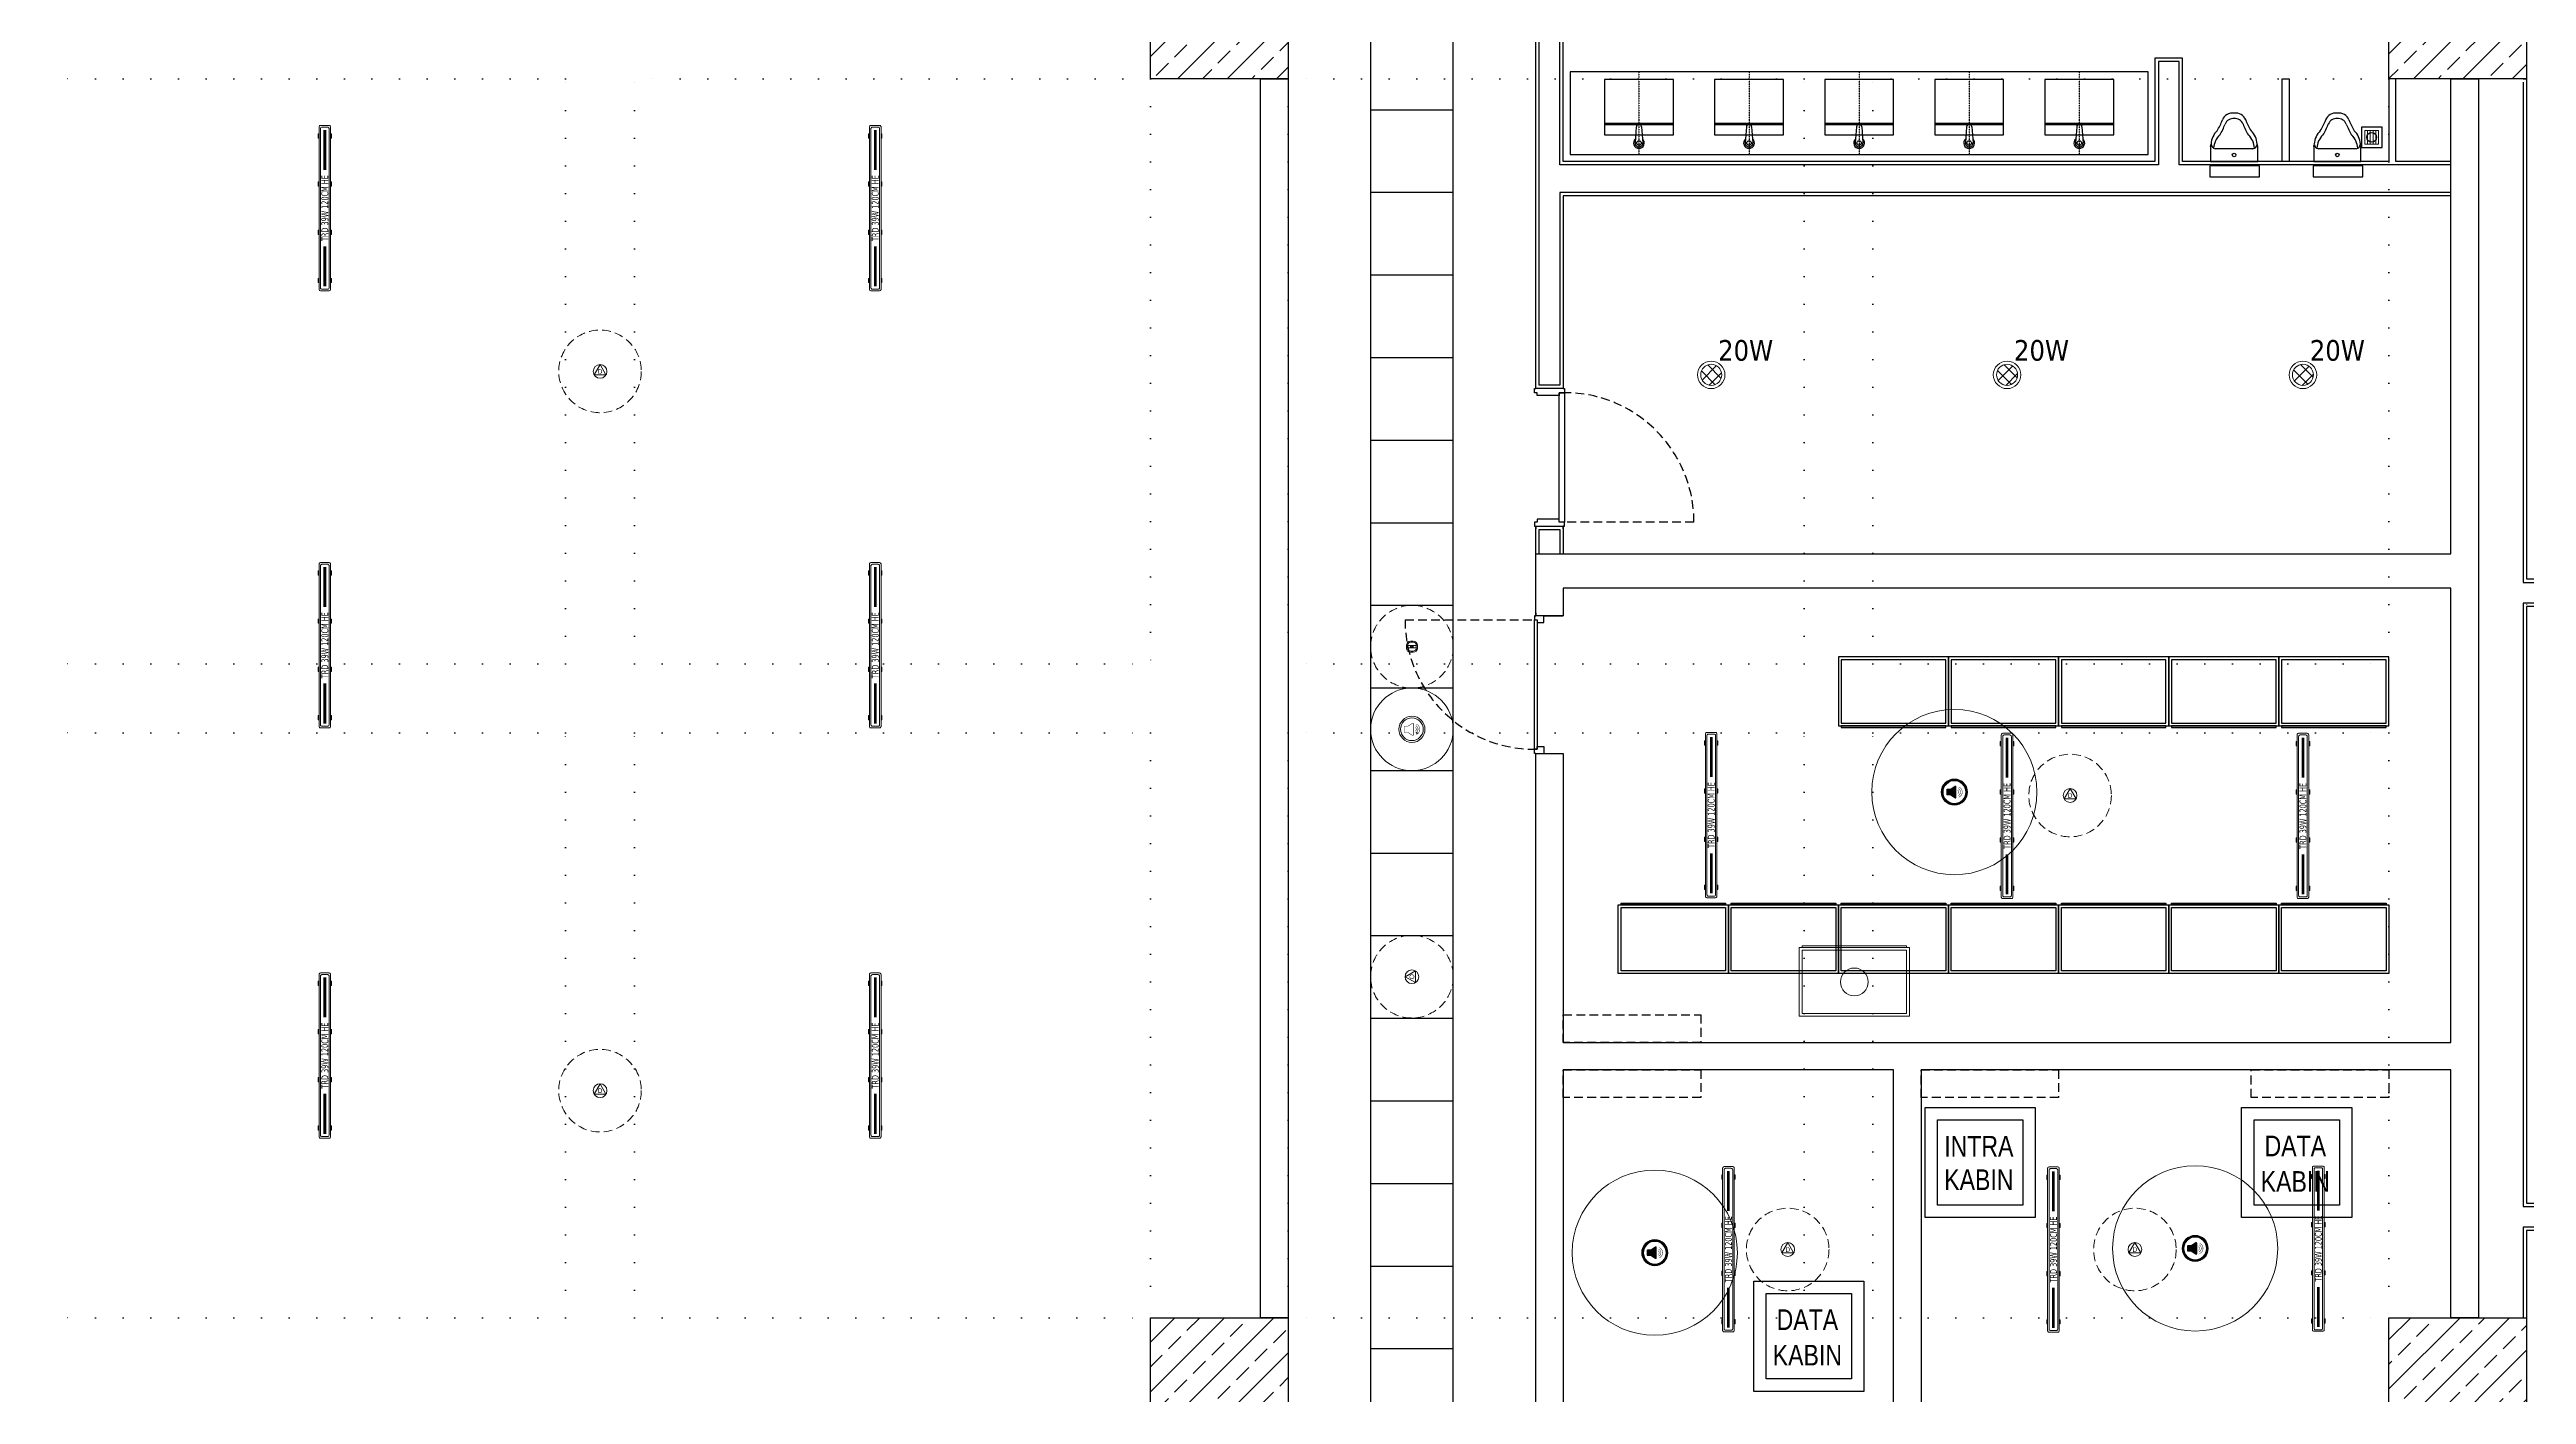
# Model space of a CAD drawing. Header units: centimetres. Extents: x 405564 to 502064, y 46284 to 60634.
# Drawn here: x 460350 to 462150, y 55077 to 56054 of the extents above; entities that cross this region are included whole.
import ezdxf
from ezdxf.enums import TextEntityAlignment as Align
from ezdxf.xclip import XClip

# ---------------------------------------------------------------- set-up
doc = ezdxf.new("R2010")
doc.units = ezdxf.units.CM
doc.header["$XCLIPFRAME"] = 0
for name, pattern in [('2.Bodrum Kat Planı Altlık$0$DASHDOT2', [0.5, 0.25, -0.125, 0, -0.125]), ('ACAD_ISO07W100', [3, 0, -3]), ('DASHED', [19.05, 12.7, -6.35]), ('DASHED2', [9.525, 6.35, -3.175]), ('DOT', [0.25, 0, -0.25]), ('HIDDEN', [9.525, 6.35, -3.175])]:
    doc.linetypes.add(name, pattern=pattern)
doc.layers.get('0').update_dxf_attribs({"color": 8, "lineweight": 9})
for name, color, linetype, lineweight in [('---___EB_draft00_ALTYAPI_helikoptermania', 8, 'Continuous', 0), ('0-KRCN-AYDINLATMA-130426', 8, 'Continuous', 9), ('0-KRCN-MİMARİ-220526', 8, 'Continuous', 9)]:
    doc.layers.add(name, color=color, linetype=linetype, lineweight=lineweight)
for name, color, linetype in [('0-KRCN-ASMATAVAN-130426', 8, 'Continuous'), ('AS_DOS_SAFT', 8, 'Continuous'), ('AS_DOS_TERAS_UST', 8, 'ACAD_ISO07W100'), ('AS_DUV_ALCIPAN_YANGINA-SUYA DAYANIMLI', 8, 'Continuous'), ('AS_DUV_GAZBETON', 8, 'Continuous'), ('AS_KAPI', 8, 'Continuous'), ('AS_KAPI_POZ', 8, 'Continuous'), ('AS_KAPI_SAC', 8, 'Continuous'), ('AS_TA_BETONARME', 5, 'Continuous'), ('AS_TA_TARAMA', 8, 'Continuous'), ('AS_TEFR_CIHAZ', 8, 'Continuous'), ('AS_TES_SUZGEC', 171, 'Continuous'), ('M_AKS_', 8, '2.Bodrum Kat Planı Altlık$0$DASHDOT2'), ('M_TFR_vitrifiye', 171, 'Continuous'), ('OU_TFR_vitrifiye', 171, 'Continuous')]:
    doc.layers.add(name, color=color, linetype=linetype)
doc.styles.add('2', font='arial.ttf', dxfattribs={"width": 0.9, "height": 200})
doc.styles.add('Arial', font='arial.ttf', dxfattribs={"height": 150})
doc.styles.add('OLCU', font='romanstw.shx', dxfattribs={"width": 0.6})
doc.styles.add('TAHOMA', font='tahoma.ttf')
pattern_1 = [(225, (17560.68, -7819.299), (17.96051, -17.96051), []), (225, (17542.72, -7819.299), (17.96051, -17.96051), [12.7, -6.35])]

# ---------------------------------------------------------------- blocks, each defined once
blk = doc.blocks.new('ABB 6131-51-24-500')
at = {"layer": '0-KRCN-AYDINLATMA-130426'}
for p, q in [((-4, -1), (-4, 1)), ((3.2, 1), (-3.2, 1)), ((-3.2, -0.8), (-3.2, 0.8)), ((-1, 4), (1, 4)), ((-1, -0.9), (-1, 1)), ((-0.8, 3.2), (0.8, 3.2)), ((1, -0.9), (1, 1)), ((3.2, 0.8), (3.2, -0.8)), ((4, 1), (4, -1)), ((3.2, -0.9), (-3.2, -0.9)), ((1, -4), (-1, -4)), ((0.8, -3.2), (-0.8, -3.2))]:
    blk.add_line(p, q, dxfattribs=at)
at = {"layer": '0-KRCN-AYDINLATMA-130426', "linetype": 'HIDDEN'}
blk.add_circle((0, 0), 30, dxfattribs=at)
at = {"layer": '0-KRCN-AYDINLATMA-130426'}
for centre, radius in [((-0.5, 0), 0.089), ((0, 0), 0.16), ((0.5, 0), 0.089)]:
    blk.add_circle(centre, radius, dxfattribs=at)
for centre, radius, start, end in [((-1, 1), 3.01, 90, 180), ((-0.8, 0.8), 2.41, 90, 180), ((0.8, 0.8), 2.41, 0, 90), ((1, 1), 3.01, 0, 90), ((-1, -1), 3.01, 180, 270), ((-0.8, -0.8), 2.41, 180, 270), ((0.8, -0.8), 2.41, 270, 0), ((1, -1), 3.01, 270, 0)]:
    blk.add_arc(centre, radius, start, end, dxfattribs=at)
blk = doc.blocks.new('KD')
at = {"layer": '0-KRCN-AYDINLATMA-130426'}
for p, q in [((0, 5), (-4.3, -2.5)), ((4.3, -2.5), (0, 5)), ((4.3, -2.5), (-4.3, -2.5))]:
    blk.add_line(p, q, dxfattribs=at)
at = {"layer": '0-KRCN-AYDINLATMA-130426', "linetype": 'HIDDEN'}
blk.add_circle((0, 0), 30, dxfattribs=at)
at = {"layer": '0-KRCN-AYDINLATMA-130426'}
blk.add_circle((0, 0), 5, dxfattribs=at)
at = {"layer": '0-KRCN-AYDINLATMA-130426', "style": '2'}
blk.add_text('D', height=3.36, dxfattribs=at).set_placement((0, 0), align=Align.MIDDLE_CENTER)
blk = doc.blocks.new('AST-OD-OD')
at = {"layer": '0-KRCN-AYDINLATMA-130426'}
for p, q in [((0.3, 5), (-4, -2.5)), ((4.6, -2.5), (0.3, 5)), ((4.6, -2.5), (-4, -2.5))]:
    blk.add_line(p, q, dxfattribs=at)
at = {"layer": '0-KRCN-AYDINLATMA-130426', "linetype": 'HIDDEN'}
blk.add_circle((0.3, 0), 30, dxfattribs=at)
at = {"layer": '0-KRCN-AYDINLATMA-130426'}
blk.add_circle((0.3, 0), 5, dxfattribs=at)
at = {"layer": '0-KRCN-AYDINLATMA-130426', "style": '2'}
blk.add_text('O', height=3.43, dxfattribs=at).set_placement((0.3, 0), align=Align.MIDDLE)
blk = doc.blocks.new('ASMA TAVA TİPİ HOPARLÖR')
at = {"layer": '0-KRCN-AYDINLATMA-130426', "const_width": 0.317}
blk.add_lwpolyline([(0.3, -4.4, 0.598176), (1.3, -3.9), (1.3, 3.9, 0.598176), (0.3, 4.4), (-2.7, 2.4, -0.147433), (-3, 2.3), (-5.1, 2.3, 0.414214), (-5.7, 1.7), (-5.7, -1.7, 0.414214), (-5.1, -2.3), (-3, -2.3, -0.147433), (-2.7, -2.4)], format="xyb", close=True, dxfattribs=at)
for points in [[(2.4, 1.3, -0.601398), (2.4, -1.3)], [(2.8, 2.5, -0.658812), (2.8, -2.5)], [(3.2, 3.7, -0.680488), (3.2, -3.7)]]:
    blk.add_lwpolyline(points, format="xyb", dxfattribs=at)
at = {"layer": '0-KRCN-AYDINLATMA-130426'}
blk.add_circle((0, 0), 30, dxfattribs=at)
at = {"layer": '0-KRCN-AYDINLATMA-130426', "ltscale": 0.1}
for radius in [9.5, 8.23]:
    blk.add_circle((0, 0), radius, dxfattribs=at)
blk = doc.blocks.new('SIVA ÜSTÜ TİPİ HOPARLÖR')
at = {"layer": '0-KRCN-AYDINLATMA-130426'}
h = blk.add_hatch(color=256, dxfattribs=at)
h.dxf.hatch_style = 1
h.paths.add_polyline_path([(9.2, 0, 1), (-9.2, 0, 1)])
h.paths.add_polyline_path([(8.2, 0, -1), (-8.2, 0, -1)], flags=16)
h.paths.add_polyline_path([(1.3, -3.9, -0.598176), (0.3, -4.4), (-2.7, -2.4, 0.147433), (-3, -2.3), (-5.1, -2.3, -0.414214), (-5.7, -1.7), (-5.7, 1.7, -0.414214), (-5.1, 2.3), (-3, 2.3, 0.147433), (-2.7, 2.4), (0.3, 4.4, -0.598176), (1.3, 3.9)], flags=0)
h = blk.add_hatch(color=256, dxfattribs=at)
h.dxf.hatch_style = 1
h.paths.add_polyline_path([(0.3, -4.4, 0.598176), (1.3, -3.9), (1.3, 3.9, 0.598176), (0.3, 4.4), (-2.7, 2.4, -0.147433), (-3, 2.3), (-5.1, 2.3, 0.414214), (-5.7, 1.7), (-5.7, -1.7, 0.414214), (-5.1, -2.3), (-3, -2.3, -0.147433), (-2.7, -2.4)])
at = {"layer": '0-KRCN-AYDINLATMA-130426', "const_width": 0.317}
blk.add_lwpolyline([(0.3, -4.4, 0.598176), (1.3, -3.9), (1.3, 3.9, 0.598176), (0.3, 4.4), (-2.7, 2.4, -0.147433), (-3, 2.3), (-5.1, 2.3, 0.414214), (-5.7, 1.7), (-5.7, -1.7, 0.414214), (-5.1, -2.3), (-3, -2.3, -0.147433), (-2.7, -2.4)], format="xyb", close=True, dxfattribs=at)
for points in [[(2.4, 1.3, -0.601398), (2.4, -1.3)], [(2.8, 2.5, -0.658812), (2.8, -2.5)], [(3.2, 3.7, -0.680488), (3.2, -3.7)]]:
    blk.add_lwpolyline(points, format="xyb", dxfattribs=at)
at = {"layer": '0-KRCN-AYDINLATMA-130426'}
blk.add_circle((0, 0), 60, dxfattribs=at)
at = {"layer": '0-KRCN-AYDINLATMA-130426', "ltscale": 0.1}
for radius in [9.5, 9.24, 8.23]:
    blk.add_circle((0, 0), radius, dxfattribs=at)
blk = doc.blocks.new('20W SIVA ALTI LED DOWNLIGHT ARMATÜR')
at = {"layer": '0-KRCN-AYDINLATMA-130426'}
h = blk.add_hatch(dxfattribs=at)
h.set_pattern_fill('ANSI37', color=256, scale=2)
h.paths.add_polyline_path([(7.7, 0, 1), (-7.7, 0, 1)])
for radius in [10, 7.66]:
    blk.add_circle((0, 0), radius, dxfattribs=at)
at = {"layer": '0-KRCN-AYDINLATMA-130426', "insert": (5, 10), "char_height": 15, "attachment_point": 7, "style": 'TAHOMA'}
blk.add_mtext_dynamic_manual_height_columns('{\\fTahoma|b0|i0|c162|p34;20W}', width=15, gutter_width=12.5, heights=[0], dxfattribs=at)
blk = doc.blocks.new('TRD 39W 120CM ELP')
at = {"layer": '0-KRCN-AYDINLATMA-130426'}
h = blk.add_hatch(color=256, dxfattribs=at)
h.dxf.hatch_style = 1
h.paths.add_polyline_path([(-54.3, 4.2), (-51.2, 4.2), (-51.2, 4.9), (-54.3, 4.9)])
h = blk.add_hatch(color=256, dxfattribs=at)
h.dxf.hatch_style = 1
h.paths.add_polyline_path([(-19.3, 4.2), (-16.2, 4.2), (-16.2, 4.9), (-19.3, 4.9)])
h = blk.add_hatch(color=256, dxfattribs=at)
h.dxf.hatch_style = 1
h.paths.add_polyline_path([(15.7, 4.2), (18.8, 4.2), (18.8, 4.9), (15.7, 4.9)])
h = blk.add_hatch(color=256, dxfattribs=at)
h.dxf.hatch_style = 1
h.paths.add_polyline_path([(50.7, 4.2), (53.8, 4.2), (53.8, 4.9), (50.7, 4.9)])
h = blk.add_hatch(color=256, dxfattribs=at)
h.dxf.hatch_style = 1
h.paths.add_polyline_path([(-54.3, -4.2), (-51.2, -4.2), (-51.2, -4.9), (-54.3, -4.9)])
h = blk.add_hatch(color=256, dxfattribs=at)
h.dxf.hatch_style = 1
h.paths.add_polyline_path([(-19.3, -4.2), (-16.2, -4.2), (-16.2, -4.9), (-19.3, -4.9)])
h = blk.add_hatch(color=256, dxfattribs=at)
h.dxf.hatch_style = 1
h.paths.add_polyline_path([(15.7, -4.2), (18.8, -4.2), (18.8, -4.9), (15.7, -4.9)])
h = blk.add_hatch(color=256, dxfattribs=at)
h.dxf.hatch_style = 1
h.paths.add_polyline_path([(50.7, -4.2), (53.8, -4.2), (53.8, -4.9), (50.7, -4.9)])
for points in [[(-59.2, 4.2), (58.8, 4.2, -0.414214), (59.8, 3.2), (59.8, -3.2, -0.414214), (58.8, -4.2), (-59.2, -4.2, -0.414214), (-60.2, -3.2), (-60.2, 3.2, -0.414214)], [(-58.1, 3.1), (57.6, 3.1, -0.414214), (58.6, 2.1), (58.6, -2.1, -0.414214), (57.6, -3.1), (-58.1, -3.1, -0.414214), (-59.1, -2.1), (-59.1, 2.1, -0.414214)]]:
    blk.add_lwpolyline(points, format="xyb", close=True, dxfattribs=at)
at = {"layer": '0-KRCN-AYDINLATMA-130426', "const_width": 2, "elevation": 1}
for points in [[(-57.1, 0), (-28, 0)], [(27.5, 0), (56.6, 0)]]:
    blk.add_lwpolyline(points, dxfattribs=at)
at = {"layer": '0-KRCN-AYDINLATMA-130426'}
for points in [[(-54.3, 4.2), (-51.2, 4.2), (-51.2, 4.9), (-54.3, 4.9)], [(-19.3, 4.2), (-16.2, 4.2), (-16.2, 4.9), (-19.3, 4.9)], [(15.7, 4.2), (18.8, 4.2), (18.8, 4.9), (15.7, 4.9)], [(50.7, 4.2), (53.8, 4.2), (53.8, 4.9), (50.7, 4.9)], [(-54.3, -4.2), (-51.2, -4.2), (-51.2, -4.9), (-54.3, -4.9)], [(-19.3, -4.2), (-16.2, -4.2), (-16.2, -4.9), (-19.3, -4.9)], [(15.7, -4.2), (18.8, -4.2), (18.8, -4.9), (15.7, -4.9)], [(50.7, -4.2), (53.8, -4.2), (53.8, -4.9), (50.7, -4.9)]]:
    blk.add_lwpolyline(points, close=True, dxfattribs=at)
at = {"layer": '0-KRCN-AYDINLATMA-130426', "ltscale": 60, "style": 'TAHOMA', "width": 0.8}
blk.add_text('TRD 39W 120CM HE', height=5, dxfattribs=at).set_placement((-0.2, 0), align=Align.MIDDLE_CENTER)
blk = doc.blocks.new('G$C27E741DA')
at = {"layer": '0-KRCN-AYDINLATMA-130426'}
for points in [[(23557.2, 8217.5), (23557.2, 8267.5), (23637.2, 8267.5), (23637.2, 8217.5)], [(23559.2, 8267.5), (23559.2, 8268.8), (23635.2, 8268.8), (23635.2, 8267.5)], [(23635.2, 8219.5), (23635.2, 8265.5), (23559.2, 8265.5), (23559.2, 8219.5)]]:
    blk.add_lwpolyline(points, close=True, dxfattribs=at)
blk.add_circle((23597.2, 8242.5), 10.1, dxfattribs=at)
at = {"layer": '0-KRCN-AYDINLATMA-130426', "rotation": 90}
for name, p in [('TRD 39W 120CM ELP', (22485.7, 8804.8)), ('TRD 39W 120CM ELP', (22885.7, 8804.8)), ('TRD 39W 120CM ELP', (22485.7, 8487.3)), ('TRD 39W 120CM ELP', (22885.7, 8487.3)), ('TRD 39W 120CM ELP', (23493.2, 8363.9)), ('TRD 39W 120CM ELP', (23708.2, 8363.3)), ('TRD 39W 120CM ELP', (23923.2, 8363.3)), ('AST-OD-OD', (23275.7, 8246)), ('TRD 39W 120CM ELP', (22485.7, 8189.2)), ('TRD 39W 120CM ELP', (22885.7, 8189.2)), ('TRD 39W 120CM ELP', (23505.7, 8048.5)), ('TRD 39W 120CM ELP', (23741.9, 8048.3)), ('TRD 39W 120CM ELP', (23934.4, 8048.9))]:
    blk.add_blockref(name, p, dxfattribs=at)
at = {"layer": '0-KRCN-AYDINLATMA-130426'}
for name, p in [('KD', (22685.7, 8686)), ('20W SIVA ALTI LED DOWNLIGHT ARMATÜR', (23493.2, 8683.5)), ('20W SIVA ALTI LED DOWNLIGHT ARMATÜR', (23708.2, 8683.5)), ('20W SIVA ALTI LED DOWNLIGHT ARMATÜR', (23923.2, 8683.5)), ('ABB 6131-51-24-500', (23275.7, 8486)), ('ASMA TAVA TİPİ HOPARLÖR', (23275.7, 8426)), ('SIVA ÜSTÜ TİPİ HOPARLÖR', (23669.9, 8380.4)), ('KD', (23754, 8377.9)), ('KD', (22685.7, 8163.5)), ('SIVA ÜSTÜ TİPİ HOPARLÖR', (23452.2, 8045.8)), ('SIVA ÜSTÜ TİPİ HOPARLÖR', (23844.9, 8048.9)), ('KD', (23548.8, 8048.1)), ('KD', (23801.1, 8048.1))]:
    blk.add_blockref(name, p, dxfattribs=at)
blk = doc.blocks.new('50x80 DİKİLİTİP PANO')
blk.add_lwpolyline([(40, 50), (40, 0), (-40, 0), (-40, 50), (40, 50)])
for points in [[(-38, 51.2), (38, 51.2), (38, 50), (-38, 50)], [(38, 48), (38, 2), (-38, 2), (-38, 48)]]:
    blk.add_lwpolyline(points, close=True)
blk = doc.blocks.new('INTRANET KABINET')
for points in [[(-40, 9), (40, 9), (40, -71), (-40, -71)], [(-31, 0), (31, 0), (31, -62), (-31, -62)]]:
    blk.add_lwpolyline(points, close=True)
at = {"style": 'Arial', "width": 0.8}
for s, p in [('INTRA', (-1, -19.1)), ('KABIN', (-1, -43.4))]:
    blk.add_text(s, height=15, dxfattribs=at).set_placement(p, align=Align.MIDDLE_CENTER)
blk = doc.blocks.new('DATA KABINET')
for points in [[(40, 0), (-40, 0), (-40, 80), (40, 80)], [(31, 9), (-31, 9), (-31, 71), (31, 71)]]:
    blk.add_lwpolyline(points, close=True)
at = {"style": 'Arial', "width": 0.8}
for s, p in [('DATA', (-1, 52.1)), ('KABIN', (-1, 26.3))]:
    blk.add_text(s, height=15, dxfattribs=at).set_placement(p, align=Align.MIDDLE_CENTER)
blk = doc.blocks.new('Elektrik_1.kat_Cihazlar_FA')
at = {"xscale": -1, "rotation": 180}
for p in [(10390, -1170), (10470, -1170), (10550, -1170), (10630, -1170), (10710, -1170)]:
    blk.add_blockref('50x80 DİKİLİTİP PANO', p, dxfattribs=at)
for p in [(10230, -1400), (10310, -1400), (10390, -1400), (10470, -1400), (10550, -1400), (10630, -1400), (10710, -1400)]:
    blk.add_blockref('50x80 DİKİLİTİP PANO', p)
at = {"color": 252}
for name, p in [('INTRANET KABINET', (10453, -1506.3)), ('DATA KABINET', (10683, -1577.3)), ('DATA KABINET', (10328.4, -1703.5))]:
    blk.add_blockref(name, p, dxfattribs=at)
blk = doc.blocks.new('2.Bodrum Kat Planı Altlık$0$lavabo tek')
for p, q in [((-1.9, -34.2), (-2.8, -45.8)), ((1.9, -34.2), (2.8, -45.8))]:
    blk.add_line(p, q)
blk.add_lwpolyline([(-25, 0), (-25, -40), (25, -40), (25, 0)], close=True)
for points in [[(25, -31.8), (-25, -31.8)], [(25, -32.8), (-25, -32.8)]]:
    blk.add_lwpolyline(points)
blk.add_circle((0, -46), 1.64)
for centre, radius, start, end in [((0, -34.2), 1.88, 0, 180), ((0, -46), 3.92, 132.716, 47.284), ((0, -46), 2.82, 176.0653, 3.9347)]:
    blk.add_arc(centre, radius, start, end)
at = {"layer": 'M_AKS_', "ltscale": 0.5}
blk.add_line((0, 5.6), (0, -54.6), dxfattribs=at)
blk = doc.blocks.new('pisuvar 2_plan_2')
for p, q in [((-14.3, 0), (-14.3, -9)), ((14.2, 0), (-14.3, 0)), ((14.2, -9), (14.2, 0)), ((-14.3, -9), (-14, -10.5)), ((-11.5, -7.7), (11.5, -7.7)), ((14.2, -9), (14, -10.3))]:
    blk.add_line(p, q)
blk.add_lwpolyline([(-15.4, 2.7), (14.6, 2.7), (14.6, 9.3), (-15.4, 9.3)], close=True)
blk.add_circle((0, -3.9), 1.07)
for centre, radius, start, end in [((-10.8, -10.8), 3.17, 101.107, 174.7248), ((-1.9, -9.8), 12.1, 183.5562, 226.0477), ((-0.3, -7.3), 12.1, 183.5562, 226.0477), ((0.3, -7.3), 12.1, 313.9523, 356.4438), ((1.9, -9.8), 12.1, 313.9523, 356.4438), ((10.8, -10.8), 3.17, 5.2752, 78.893), ((-43.8, -39), 39.3, 20.7283, 31.4647), ((-42.2, -36.5), 39.3, 20.7283, 31.4647), ((-1.2, -23), 6.26, 200.038, 281.0671), ((-0.2, -20.3), 5.73, 203.9421, 272.4444), ((0.2, -20.3), 5.73, 267.5556, 336.0579), ((1.2, -23), 6.26, 258.9329, 339.962), ((42.2, -36.5), 39.3, 148.5353, 159.2717), ((43.8, -39), 39.3, 148.5353, 159.2717)]:
    blk.add_arc(centre, radius, start, end)
blk = doc.blocks.new('WC01_FA')
at = {"layer": 'AS_TEFR_CIHAZ'}
for points in [[(-175, -685), (-595, -685), (-595, -745), (-175, -745)], [(-72.5, -690), (-72.5, -750), (-77.5, -750), (-77.5, -690)]]:
    blk.add_lwpolyline(points, close=True, dxfattribs=at)
at = {"layer": 'M_TFR_vitrifiye'}
for p in [(-545, -690.6), (-465, -690.6), (-385, -690.6), (-305, -690.6), (-225, -690.6)]:
    blk.add_blockref('2.Bodrum Kat Planı Altlık$0$lavabo tek', p, dxfattribs=at)
at = {"layer": 'OU_TFR_vitrifiye', "xscale": 1.199999999982128, "yscale": 1.199999999982128, "zscale": 1.199999999982128, "rotation": 180}
for p in [(-112.5, -750), (-37.5, -750)]:
    blk.add_blockref('pisuvar 2_plan_2', p, dxfattribs=at)
blk = doc.blocks.new('*U400')
at = {"color": 0, "linetype": 'HIDDEN', "lineweight": -2}
blk.add_line((-3, 95), (-3, 1), dxfattribs=at)
at = {"color": 0, "lineweight": -2}
for points in [[(-102, 0), (-100, 0), (-100, 1), (-97, 1), (-97, -1), (-95, -1), (-95, -6), (-100, -6), (-100, -20)], [(2, 0), (0, 0), (0, 1), (-3, 1), (-3, -1), (-5, -1), (-5, -6), (0, -6), (0, -20)]]:
    blk.add_lwpolyline(points, dxfattribs=at)
blk.add_lwpolyline([(-3, 1), (-3, -1), (-97, -1), (-97, 1)], close=True, dxfattribs=at)
blk.add_lwpolyline([(0, 1), (0, 0)])
at = {"color": 0, "linetype": 'HIDDEN', "lineweight": -2}
blk.add_arc((-3, 1), 94, 90, 180, dxfattribs=at)
at = {"color": 3, "style": 'OLCU', "width": 0.5, "flags": 1}
for tag, p in [('K-DIVISYON', (-180, -90)), ('K-PBAR', (5, -90)), ('K-KAPITIP', (-180, -340))]:
    blk.add_attdef(tag, p, '', height=17.5, dxfattribs=at)
at = {"color": 5, "true_color": 0x0505ff, "style": 'OLCU', "width": 0.5, "flags": 1}
for tag, p in [('K-NEREDEN-NO', (-180, -115)), ('K-NEREYE-NO', (-180, -190)), ('K-DUVARTIP', (-180, -290)), ('K-ACILISYON', (-180, -315))]:
    blk.add_attdef(tag, p, '', height=17.5, dxfattribs=at)
at = {"color": 1, "true_color": 0xfa0000, "style": 'OLCU', "width": 0.5, "flags": 1}
for tag, p in [('K-IZLENEBILIRLIK', (5, -115)), ('K-TEKMELIK', (5, -140)), ('K-KONTROLTIPNEREDEN', (-180, -165)), ('K-BAND', (5, -165)), ('K-MENFEZ', (5, -215)), ('K-KONTROLTIPNEREYE', (-180, -240)), ('K-PENCERE', (5, -240)), ('K-KILITTIP', (-180, -265)), ('K-NOT-AS-MIMARI1', (5, -290)), ('K-NOT-ELEKTRIK', (5, -340)), ('K-NOT-YANGIN', (5, -365)), ('K-ACMAKAPAMASISTEMI', (-180, -390)), ('K-NOT-ISLETME', (5, -390)), ('K-YANGIN', (-180, -440))]:
    blk.add_attdef(tag, p, '', height=17.5, dxfattribs=at)
at = {"color": 220, "true_color": 0xf113d4, "style": 'OLCU', "width": 0.5, "flags": 1}
for tag, p in [('K-NEREDEN-AD', (-180, -140)), ('K-NEREYE-AD', (-180, -215))]:
    blk.add_attdef(tag, p, '', height=17.5, dxfattribs=at)
at = {"color": 0, "style": 'OLCU', "width": 0.5, "flags": 1}
for tag, p in [('K-TAMACILIRLIK', (5, -190)), ('K-NOT-AS-MIMARI2', (5, -315)), ('K-KASATIP', (-180, -365)), ('K-KURSUN', (-180, -415))]:
    blk.add_attdef(tag, p, '', height=17.5, dxfattribs=at)
at = {"color": 252, "style": 'OLCU', "width": 0.5, "flags": 1}
for tag, p in [('K-REZ1', (5, -440)), ('K-REZ2', (5, -465)), ('K-REZ3', (5, -490)), ('K-REZ4', (5, -515)), ('K-REZ5', (5, -540))]:
    blk.add_attdef(tag, p, '', height=17.5, dxfattribs=at)
at = {"layer": 'AS_KAPI_POZ', "style": 'OLCU', "width": 0.45}
for tag, p in [('POZ+GEN', (-50, 16.5)), ('YUK', (-50, -21.5))]:
    blk.add_attdef(tag, text='', height=20, dxfattribs=at).set_placement(p, align=Align.MIDDLE_CENTER)
at = {"layer": 'AS_KAPI_POZ', "style": 'OLCU', "width": 0.5}
blk.add_attdef('K-NO', text='', height=8, rotation=90, dxfattribs=at).set_placement((-22, 3), align=Align.TOP_LEFT)
at = {"layer": 'AS_KAPI_POZ', "color": 251, "style": 'OLCU', "width": 0.45}
blk.add_attdef('K-DUVAR(CM)', text='', height=6, dxfattribs=at).set_placement((5, -5), align=Align.MIDDLE_RIGHT)
blk = doc.blocks.new('*U401')
at = {"color": 0, "linetype": 'HIDDEN', "lineweight": -2}
blk.add_line((-3, 95), (-3, 1), dxfattribs=at)
at = {"color": 0, "lineweight": -2}
for points in [[(-102, 0), (-100, 0), (-100, 1), (-97, 1), (-97, -3), (-95, -3), (-95, -19), (-96.8, -19), (-96.8, -21), (-100, -21), (-100, -20), (-102, -20)], [(2, 0), (0, 0), (0, 1), (-3, 1), (-3, -3), (-5, -3), (-5, -19), (-3, -19), (-3, -21), (0, -21), (0, -20), (2, -20)]]:
    blk.add_lwpolyline(points, dxfattribs=at)
blk.add_lwpolyline([(-3, 1), (-3, -3), (-97, -3), (-97, 1)], close=True, dxfattribs=at)
blk.add_lwpolyline([(0, 1), (0, 0)])
at = {"color": 0, "linetype": 'HIDDEN', "lineweight": -2}
blk.add_arc((-3, 1), 94, 90, 180, dxfattribs=at)
at = {"color": 3, "style": 'OLCU', "width": 0.5, "flags": 1}
for tag, p in [('K-DIVISYON', (-180, -85)), ('K-PBAR', (5, -85)), ('K-KAPITIP', (-180, -335))]:
    blk.add_attdef(tag, p, '', height=17.5, dxfattribs=at)
at = {"color": 5, "true_color": 0x0505ff, "style": 'OLCU', "width": 0.5, "flags": 1}
for tag, p in [('K-NEREDEN-NO', (-180, -110)), ('K-NEREYE-NO', (-180, -185)), ('K-DUVARTIP', (-180, -285)), ('K-ACILISYON', (-180, -310))]:
    blk.add_attdef(tag, p, '', height=17.5, dxfattribs=at)
at = {"color": 1, "true_color": 0xfa0000, "style": 'OLCU', "width": 0.5, "flags": 1}
for tag, p in [('K-IZLENEBILIRLIK', (5, -110)), ('K-TEKMELIK', (5, -135)), ('K-KONTROLTIPNEREDEN', (-180, -160)), ('K-BAND', (5, -160)), ('K-MENFEZ', (5, -210)), ('K-KONTROLTIPNEREYE', (-180, -235)), ('K-PENCERE', (5, -235)), ('K-KILITTIP', (-180, -260)), ('K-NOT-AS-MIMARI1', (5, -285)), ('K-NOT-ELEKTRIK', (5, -335)), ('K-NOT-YANGIN', (5, -360)), ('K-ACMAKAPAMASISTEMI', (-180, -385)), ('K-NOT-ISLETME', (5, -385)), ('K-YANGIN', (-180, -435))]:
    blk.add_attdef(tag, p, '', height=17.5, dxfattribs=at)
at = {"color": 220, "true_color": 0xf113d4, "style": 'OLCU', "width": 0.5, "flags": 1}
for tag, p in [('K-NEREDEN-AD', (-180, -135)), ('K-NEREYE-AD', (-180, -210))]:
    blk.add_attdef(tag, p, '', height=17.5, dxfattribs=at)
at = {"color": 0, "style": 'OLCU', "width": 0.5, "flags": 1}
for tag, p in [('K-TAMACILIRLIK', (5, -185)), ('K-NOT-AS-MIMARI2', (5, -310)), ('K-KASATIP', (-180, -360)), ('K-KURSUN', (-180, -410))]:
    blk.add_attdef(tag, p, '', height=17.5, dxfattribs=at)
at = {"color": 252, "style": 'OLCU', "width": 0.5, "flags": 1}
for tag, p in [('K-REZ1', (5, -435)), ('K-REZ2', (5, -460)), ('K-REZ3', (5, -485)), ('K-REZ4', (5, -510)), ('K-REZ5', (5, -535))]:
    blk.add_attdef(tag, p, '', height=17.5, dxfattribs=at)
at = {"layer": 'AS_KAPI_POZ', "style": 'OLCU', "width": 0.45}
for tag, p in [('POZ+GEN', (-50, 16.5)), ('YUK', (-50, -21.5))]:
    blk.add_attdef(tag, text='', height=20, dxfattribs=at).set_placement(p, align=Align.MIDDLE_CENTER)
at = {"layer": 'AS_KAPI_POZ', "style": 'OLCU', "width": 0.5}
blk.add_attdef('K-NO', text='', height=8, rotation=90, dxfattribs=at).set_placement((-22, 3), align=Align.TOP_LEFT)
at = {"layer": 'AS_KAPI_POZ', "color": 251, "style": 'OLCU', "width": 0.45}
blk.add_attdef('K-DUVAR(CM)', text='', height=6, dxfattribs=at).set_placement((5, -5), align=Align.MIDDLE_RIGHT)
blk = doc.blocks.new('A$C6A10300A')
at = {"layer": 'AS_TA_TARAMA'}
h = blk.add_hatch(dxfattribs=at)
h.set_pattern_fill('ANSI33', color=256, scale=4, angle=180)
h.set_pattern_definition(pattern_1)
h.paths.add_polyline_path([(23085.68, -4501.45), (23185.68, -4501.45), (23185.68, -4601.45), (23085.68, -4601.45)])
h = blk.add_hatch(dxfattribs=at)
h.set_pattern_fill('ANSI33', color=256, scale=4, angle=180)
h.set_pattern_definition(pattern_1)
h.paths.add_polyline_path([(23985.68, -4501.45), (24085.68, -4501.45), (24085.68, -4601.45), (23985.68, -4601.45)])
h = blk.add_hatch(dxfattribs=at)
h.set_pattern_fill('ANSI33', color=256, scale=4, angle=180)
h.set_pattern_definition(pattern_1)
h.paths.add_polyline_path([(23085.68, -5501.45), (23185.68, -5501.45), (23185.68, -5601.45), (23085.68, -5601.45)])
h = blk.add_hatch(dxfattribs=at)
h.set_pattern_fill('ANSI33', color=256, scale=4, angle=180)
h.set_pattern_definition(pattern_1)
h.paths.add_polyline_path([(23985.68, -5501.45), (24085.68, -5501.45), (24085.68, -5601.45), (23985.68, -5601.45)])
at = {"layer": 'AS_DOS_SAFT', "linetype": 'DASHED2'}
for points in [[(23385.68, -5301.45), (23385.68, -5281.45), (23485.68, -5281.45), (23485.68, -5301.45)], [(23385.68, -5341.45), (23385.68, -5321.45), (23485.68, -5321.45), (23485.68, -5341.45)], [(23645.68, -5341.45), (23645.68, -5321.45), (23745.68, -5321.45), (23745.68, -5341.45)], [(23885.68, -5341.45), (23885.68, -5321.45), (23985.68, -5321.45), (23985.68, -5341.45)]]:
    blk.add_lwpolyline(points, close=True, dxfattribs=at)
at = {"layer": 'AS_DOS_TERAS_UST', "linetype": 'DOT', "ltscale": 80}
for p, q in [((22660.68, -4601.45), (22285.68, -4601.45)), ((22660.68, -5026.45), (22660.68, -4601.45)), ((23085.68, -4601.45), (22710.68, -4601.45)), ((22710.68, -5026.45), (22710.68, -4601.45)), ((23085.68, -4601.45), (23085.68, -5026.45)), ((23560.68, -4601.45), (23185.68, -4601.45)), ((23185.68, -4601.45), (23185.68, -5026.45)), ((23560.68, -5026.45), (23560.68, -4601.45)), ((23985.68, -4601.45), (23610.68, -4601.45)), ((23610.68, -5026.45), (23610.68, -4601.45)), ((23985.68, -4601.45), (23985.68, -5026.45)), ((24085.68, -4601.45), (24085.68, -5026.45)), ((22660.68, -5026.45), (22285.68, -5026.45)), ((22710.68, -5026.45), (23085.68, -5026.45)), ((23560.68, -5026.45), (23185.68, -5026.45)), ((23610.68, -5026.45), (23985.68, -5026.45)), ((22660.68, -5076.45), (22285.68, -5076.45)), ((22660.68, -5501.45), (22660.68, -5076.45)), ((22710.68, -5076.45), (23085.68, -5076.45)), ((22710.68, -5501.45), (22710.68, -5076.45)), ((23085.68, -5076.45), (23085.68, -5501.45)), ((23560.68, -5076.45), (23185.68, -5076.45)), ((23185.68, -5076.45), (23185.68, -5501.45)), ((23560.68, -5501.45), (23560.68, -5076.45)), ((23610.68, -5076.45), (23985.68, -5076.45)), ((23610.68, -5501.45), (23610.68, -5076.45)), ((23985.68, -5076.45), (23985.68, -5501.45)), ((24085.68, -5076.45), (24085.68, -5501.45)), ((22660.68, -5501.45), (22285.68, -5501.45)), ((22710.68, -5501.45), (23085.68, -5501.45)), ((23560.68, -5501.45), (23185.68, -5501.45)), ((23610.68, -5501.45), (23985.68, -5501.45))]:
    blk.add_line(p, q, dxfattribs=at)
at = {"layer": 'AS_DUV_ALCIPAN_YANGINA-SUYA DAYANIMLI'}
for points in [[(24030.68, -4686.45), (23385.68, -4686.45), (23385.68, -4826.45), (23365.68, -4826.45), (23365.68, -4531.45), (23385.68, -4531.45)], [(24030.68, -4683.95), (23383.18, -4683.95), (23383.18, -4823.95), (23368.18, -4823.95), (23368.18, -4533.95), (23385.68, -4533.95)], [(24030.68, -4663.95), (23988.18, -4663.95), (23833.18, -4663.95), (23833.18, -4588.95), (23818.18, -4588.95), (23818.18, -4663.95), (23383.18, -4663.95), (23383.18, -4531.45)], [(24030.68, -4661.45), (23990.68, -4661.45), (23990.68, -4601.45), (23985.68, -4601.45), (23985.68, -4661.45), (23835.68, -4661.45), (23835.68, -4586.45), (23815.68, -4586.45), (23815.68, -4661.45), (23385.68, -4661.45), (23385.68, -4531.45)], [(24083.18, -4601.45), (24085.68, -4601.45), (24085.68, -4964.79), (24650.68, -4964.79), (24650.68, -4984.79), (24085.68, -4984.79), (24085.68, -5418.12), (24650.68, -5418.12), (24650.68, -5438.12), (24085.68, -5438.12), (24085.68, -5501.45)], [(24083.18, -4603.95), (24083.18, -4967.29), (24648.18, -4967.29), (24648.18, -4982.29), (24083.18, -4982.29), (24083.18, -5420.62), (24648.18, -5420.62), (24648.18, -5435.62), (24083.18, -5435.62), (24083.18, -5501.45)], [(23365.68, -4946.45), (23365.68, -4926.45), (23385.68, -4926.45), (23385.68, -4946.45)], [(23368.18, -4946.45), (23368.18, -4928.95), (23383.18, -4928.95), (23383.18, -4946.45)]]:
    blk.add_lwpolyline(points, dxfattribs=at)
at = {"layer": 'AS_DUV_GAZBETON'}
blk.add_lwpolyline([(23165.68, -5501.45), (23165.68, -4601.45), (23185.68, -4601.45), (23185.68, -5501.45)], close=True, dxfattribs=at)
for points in [[(23365.68, -5601.45), (23365.68, -5091.45), (23385.68, -5091.45), (23385.68, -5301.45), (24030.68, -5301.45), (24030.68, -4971.45), (23385.68, -4971.45), (23385.68, -4991.45), (23365.68, -4991.45), (23365.68, -4946.45), (24030.68, -4946.45), (24030.68, -4601.45), (24050.68, -4601.45), (24050.68, -5501.45), (24030.68, -5501.45), (24030.68, -5321.45), (23645.68, -5321.45), (23645.68, -5581.45)], [(23625.68, -5581.45), (23625.68, -5321.45), (23385.68, -5321.45), (23385.68, -5581.45)]]:
    blk.add_lwpolyline(points, dxfattribs=at)
at = {"layer": 'AS_TA_BETONARME'}
for points in [[(23085.68, -4501.45), (23185.68, -4501.45), (23185.68, -4601.45), (23085.68, -4601.45)], [(23985.68, -4501.45), (24085.68, -4501.45), (24085.68, -4601.45), (23985.68, -4601.45)], [(23085.68, -5501.45), (23185.68, -5501.45), (23185.68, -5601.45), (23085.68, -5601.45)], [(23985.68, -5501.45), (24085.68, -5501.45), (24085.68, -5601.45), (23985.68, -5601.45)]]:
    blk.add_lwpolyline(points, close=True, dxfattribs=at)
at = {"layer": 'AS_TES_SUZGEC', "lineweight": 20}
for p, q in [((23970.18, -4648.95), (23970.18, -4638.95)), ((23972.18, -4648.95), (23972.18, -4638.95)), ((23974.18, -4648.95), (23974.18, -4638.95)), ((23976.18, -4648.95), (23976.18, -4638.95))]:
    blk.add_line(p, q, dxfattribs=at)
at = {"layer": 'AS_TES_SUZGEC'}
blk.add_lwpolyline([(23980.68, -4651.45), (23980.68, -4636.45), (23965.68, -4636.45), (23965.68, -4651.45)], close=True, dxfattribs=at)
at = {"layer": 'AS_TES_SUZGEC', "lineweight": 20}
blk.add_lwpolyline([(23978.18, -4648.95), (23978.18, -4638.95), (23968.18, -4638.95), (23968.18, -4648.95)], close=True, dxfattribs=at)
at = {"layer": 'AS_TES_SUZGEC'}
blk.add_circle((23973.18, -4643.95), 3.5, dxfattribs=at)
blk.add_blockref('WC01_FA', (23985.68, -3911.45))
at = {"layer": 'AS_KAPI', "rotation": 270}
blk.add_blockref('*U401', (23385.68, -4926.45), dxfattribs=at)
at = {"layer": 'AS_KAPI_SAC', "rotation": 90}
blk.add_blockref('*U400', (23365.68, -4991.45), dxfattribs=at)
at = {"layer": 'AS_TEFR_CIHAZ'}
blk.add_blockref('Elektrik_1.kat_Cihazlar_FA', (13235.68, -3851.45), dxfattribs=at)
blk = doc.blocks.new('OPK-site-surrounding-R01')
at = {"layer": '---___EB_draft00_ALTYAPI_helikoptermania', "linetype": 'DASHED', "ltscale": 10}
blk.add_lwpolyline([(-21668.1, -4404.9), (1451.4, 6572.4)], dxfattribs=at)
blk = doc.blocks.new('A$C6A10306C')
ref = blk.add_blockref('OPK-site-surrounding-R01', (5135.68, -3851.45))
XClip(ref).set_block_clipping_path([(-5135.679684336, -9648.5463532069), (26364.320315664, 3851.4536467931)])

msp = doc.modelspace()

# ---------------------------------------------------------------- linework, layer by layer
at = {"layer": '0-KRCN-ASMATAVAN-130426'}
for p, q in [((461309.7, 56430.1), (461309.7, 55050.1)), ((461369.7, 55050.1), (461369.7, 56430.1)), ((461309.7, 56010.1), (461369.7, 56010.1)), ((461309.7, 55950.1), (461369.7, 55950.1)), ((461309.7, 55890.1), (461369.7, 55890.1)), ((461309.7, 55830.1), (461369.7, 55830.1)), ((461309.7, 55770.1), (461369.7, 55770.1)), ((461309.7, 55710.1), (461369.7, 55710.1)), ((461309.7, 55650.1), (461369.7, 55650.1)), ((461309.7, 55590.1), (461369.7, 55590.1)), ((461309.7, 55530.1), (461369.7, 55530.1)), ((461309.7, 55470.1), (461369.7, 55470.1)), ((461309.7, 55410.1), (461369.7, 55410.1)), ((461309.7, 55350.1), (461369.7, 55350.1)), ((461309.7, 55290.1), (461369.7, 55290.1)), ((461309.7, 55230.1), (461369.7, 55230.1)), ((461309.7, 55170.1), (461369.7, 55170.1)), ((461309.7, 55110.1), (461369.7, 55110.1))]:
    msp.add_line(p, q, dxfattribs=at)

# ---------------------------------------------------------------- block references
at = {"layer": '0-KRCN-AYDINLATMA-130426'}
msp.add_blockref('G$C27E741DA', (438064.1, 47134), dxfattribs=at)

# ---------------------------------------------------------------- next in the draw order: block references
at = {"layer": '0-KRCN-MİMARİ-220526'}
msp.add_blockref('A$C6A10300A', (438064.1, 60634), dxfattribs=at)

# ---------------------------------------------------------------- next in the draw order: block references
msp.add_blockref('A$C6A10306C', (470564.1, 60634), dxfattribs=at)

doc.saveas('drawing.dxf')
